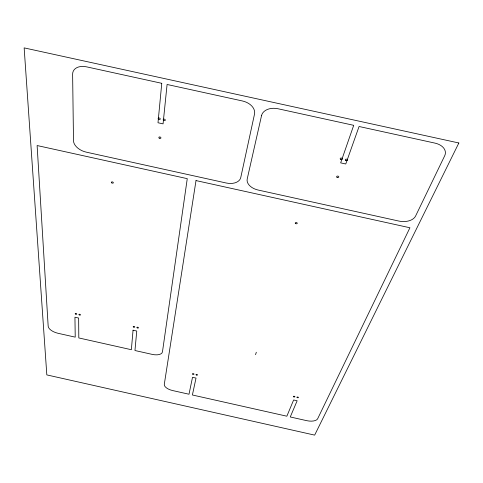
<?xml version="1.0" encoding="UTF-8"?>
<svg xmlns="http://www.w3.org/2000/svg" width="483" height="483" viewBox="0 0 483 483"><rect width="100%" height="100%" fill="white"/><g stroke="black" fill="none" stroke-linecap="round" stroke-linejoin="round"><path stroke-width="0.72" d="M255.543 354.691L256.31 352.246M133.048 330.203L131.364 349.716L78.807 337.943L78.644 318.037L74.937 317.204L75.227 337.146L57.984 333.282A9.944 4.709 17.2 0 1 48.173 326.242L37.119 145.54L187.265 178.656L162.469 351.835A9.883 4.764 14.3 0 1 152.248 354.395L134.95 350.519L136.761 331.03L133.048 330.203M161.763 83.311L157.995 122.754L163.067 123.871L167.088 84.477L242.466 100.977A14.369 10.089 13.5 0 1 254.517 114.079L240.757 177.569A13.21 8.531 13.3 0 1 226.219 183.003L86.294 152.151A13.355 8.374 20.8 0 1 73.494 140.716L72.625 74.225A14.593 9.847 23.4 0 1 86.614 66.859L161.763 83.311M196.007 180.582L164.286 384.359A9.322 4.25 13.4 0 0 172.654 390.56L189.004 394.231L192.512 377.301L196.02 378.086L192.397 394.991L286.854 416.207L293.628 399.978L297.148 400.763L290.259 416.968L306.681 420.657A9.425 4.232 9.5 0 0 317.639 418.785L409.922 227.765L196.007 180.582M261.538 115.612L247.211 178.988A13.228 8.537 11.5 0 0 258.121 190.036L398.946 221.081A13.518 8.422 4.1 0 0 415.567 216.082L444.716 155.743A14.792 9.908 1.3 0 0 434.99 143.119L359.068 126.498L345.768 163.997L340.666 162.874L353.707 125.326L278.015 108.76A14.387 10.095 11 0 0 261.538 115.612M458.85 142.986L314.656 435.117L46.821 374.905L24.15 47.883L458.85 142.986M159.185 138.102A1.081 0.712 17.6 0 0 160.917 138.017A1.081 0.712 17.6 0 0 159.565 136.93A1.081 0.712 17.6 0 0 159.185 138.102M337.043 177.303A1.087 0.712 7.1 0 0 338.794 176.971A1.087 0.712 7.1 0 0 337.327 176.096A1.087 0.712 7.1 0 0 337.043 177.303M111.694 182.84A1.008 0.61 18.6 0 0 113.318 182.87A1.008 0.61 18.6 0 0 112.098 181.862A1.008 0.61 18.6 0 0 111.694 182.84M295.656 223.593A1.008 0.616 9.5 0 0 297.244 223.327A1.008 0.616 9.5 0 0 295.856 222.536A1.008 0.616 9.5 0 0 295.656 223.593M196.285 374.971A0.761 0.356 12.8 0 0 197.505 374.971A0.761 0.356 12.8 0 0 196.509 374.385A0.761 0.356 12.8 0 0 196.285 374.971M192.789 374.186A0.761 0.356 12.9 0 0 194.003 374.186A0.761 0.356 12.9 0 0 193.007 373.6A0.761 0.356 12.9 0 0 192.789 374.186M297.22 397.63A0.767 0.356 9.7 0 0 298.434 397.539A0.767 0.356 9.7 0 0 297.377 397.026A0.767 0.356 9.7 0 0 297.22 397.63M293.712 396.839A0.767 0.356 9.8 0 0 294.92 396.754A0.767 0.356 9.8 0 0 293.857 396.235A0.767 0.356 9.8 0 0 293.712 396.839M79.176 314.856A0.815 0.398 16.9 0 0 80.474 314.928A0.815 0.398 16.9 0 0 79.466 314.222A0.815 0.398 16.9 0 0 79.176 314.856M75.481 314.028A0.815 0.398 17 0 0 76.779 314.101A0.815 0.398 17 0 0 75.765 313.395A0.815 0.398 17 0 0 75.481 314.028M137.172 327.842A0.809 0.405 15 0 0 138.464 327.86A0.809 0.405 15 0 0 137.432 327.19A0.809 0.405 15 0 0 137.172 327.842M133.471 327.009A0.809 0.405 15.1 0 0 134.763 327.033A0.809 0.405 15.1 0 0 133.725 326.363A0.809 0.405 15.1 0 0 133.471 327.009M158.418 119.168A1.111 0.749 18.2 0 0 160.229 119.162A1.111 0.749 18.2 0 0 158.937 117.985A1.111 0.749 18.2 0 0 158.418 119.168M163.526 120.327A1.105 0.749 17.9 0 0 165.301 120.225A1.105 0.749 17.9 0 0 163.924 119.096A1.105 0.749 17.9 0 0 163.526 120.327M340.66 159.33A1.117 0.749 6.7 0 0 342.399 158.889A1.117 0.749 6.7 0 0 340.817 158.044A1.117 0.749 6.7 0 0 340.66 159.33M345.743 160.447A1.117 0.749 6.4 0 0 347.488 160.006A1.117 0.749 6.4 0 0 345.913 159.161A1.117 0.749 6.4 0 0 345.743 160.447"/></g></svg>
